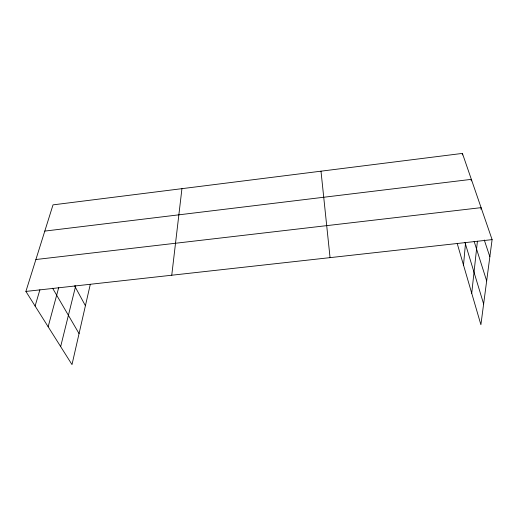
<?xml version="1.0" encoding="UTF-8"?>
<svg xmlns="http://www.w3.org/2000/svg" width="518" height="518" viewBox="0 0 518 518"><rect width="100%" height="100%" fill="white"/><g stroke="black" fill="none" stroke-linecap="round" stroke-linejoin="round"><path stroke-width="0.78" d="M462.296 154.947L462.419 153.406L53.011 204.869L25.9 291.433L71.996 364.594L90.255 284.486M463.506 265.074L465.585 242.366M471.205 180.905L471.348 179.351L44.801 231.093M471.723 293.253L477.415 241.22M480.924 209.207L481.092 207.653L35.891 259.524M171.756 275.226L181.941 188.662M462.419 153.406L492.1 239.627L480.898 324.721L457.232 243.577M60.658 346.607L75.732 285.696M48.148 326.748L58.728 287.548M35.101 306.041L39.905 289.763M25.9 291.433L492.1 239.627M52.603 288.209L79.06 333.611M74.592 285.832L85.418 305.724M484.278 240.009L489.847 256.747M474.132 241.382L486.667 280.905M464.97 242.43L483.631 303.949M320.998 171.18L330.05 257.634"/></g></svg>
